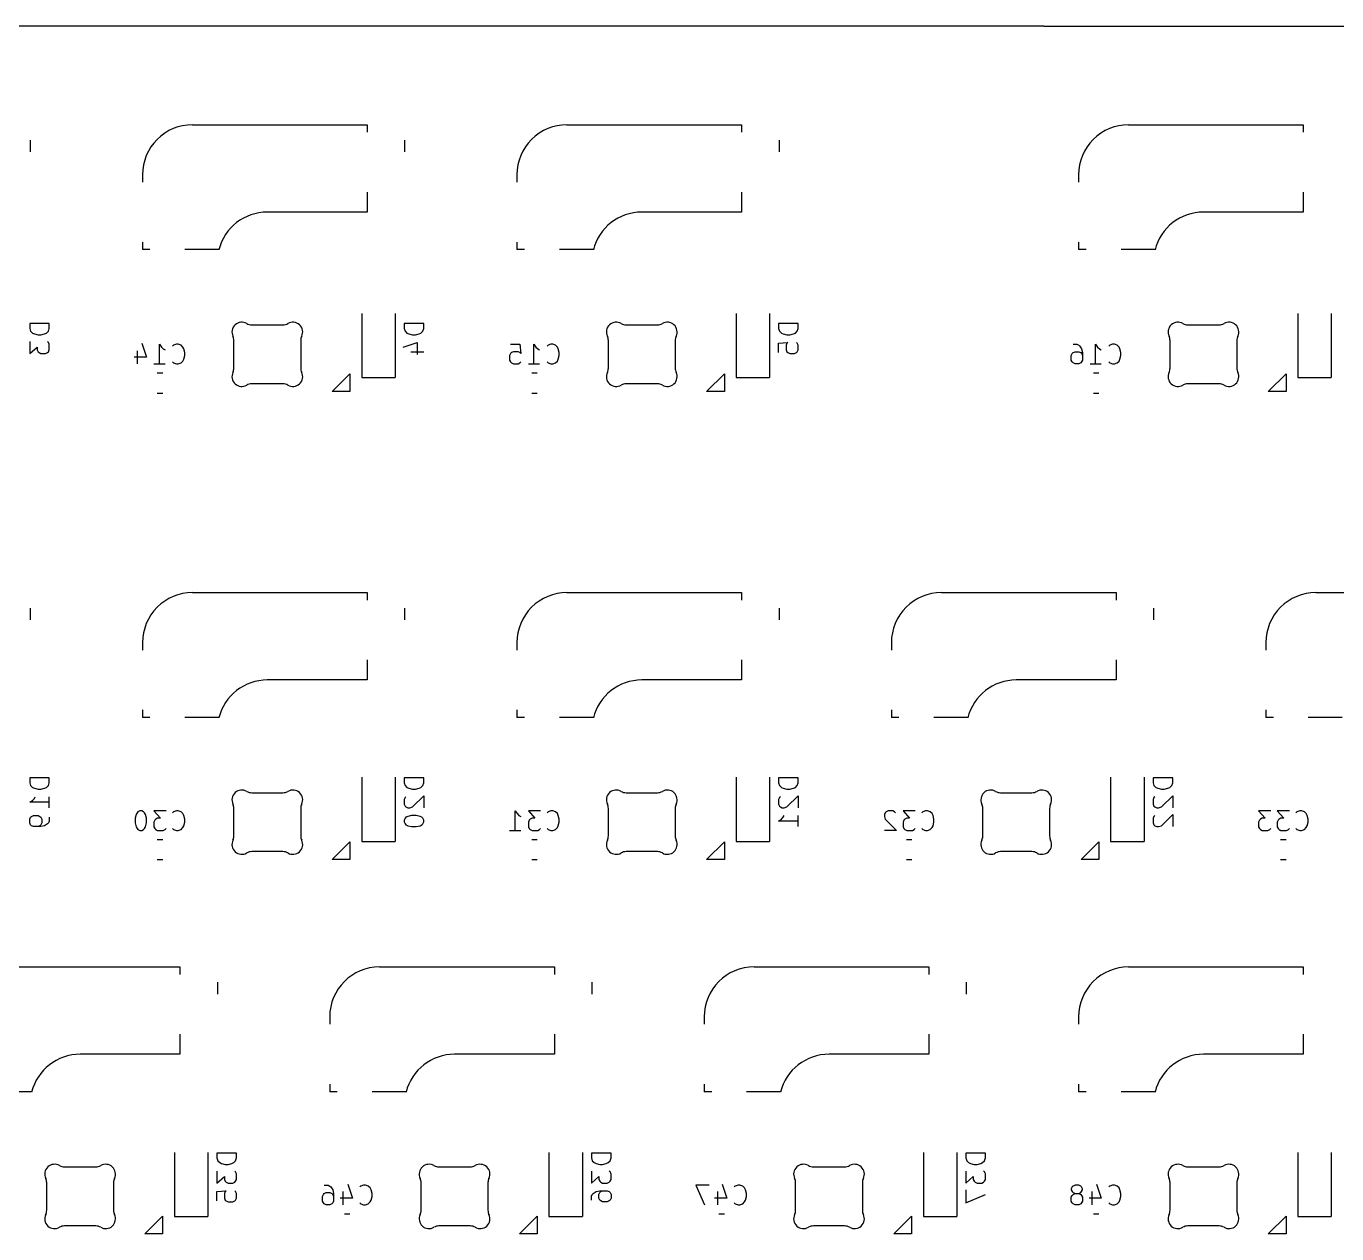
# Model space of a CAD drawing. Extents: x 28 to 361, y 5 to 129.
# Drawn here: x 103.6 to 170.2, y 67.9 to 129.4 of the extents above; entities that cross this region are included whole.
import ezdxf

# ---------------------------------------------------------------- set-up
doc = ezdxf.new("R2010")
doc.units = 0
doc.layers.get('0').update_dxf_attribs({"linetype": 'CONTINUOUS'})

msp = doc.modelspace()

# ---------------------------------------------------------------- linework, layer by layer
at = {"color": 7}
for points in [[(155.3166, 129.3586), (27.6196, 129.3571)], [(155.3166, 129.3586), (361.1821, 129.3571)], [(112.0096, 124.3421), (120.8996, 124.3421)], [(120.8996, 124.3421), (120.8996, 123.9611)], [(131.0596, 124.3421), (139.9496, 124.3421)], [(139.9496, 124.3421), (139.9496, 123.9611)], [(159.6346, 124.3421), (168.5246, 124.3421)], [(168.5246, 124.3421), (168.5246, 123.9611)], [(103.7696, 122.9571), (103.7696, 123.5571)], [(122.8196, 122.9571), (122.8196, 123.5571)], [(141.8696, 122.9571), (141.8696, 123.5571)], [(109.4696, 121.8021), (109.4696, 121.4211)], [(128.5196, 121.8021), (128.5196, 121.4211)], [(157.0946, 121.8021), (157.0946, 121.4211)], [(120.8996, 120.9131), (120.8996, 119.8971), (115.8196, 119.8971)], [(139.9496, 120.9131), (139.9496, 119.8971), (134.8696, 119.8971)], [(168.5246, 120.9131), (168.5246, 119.8971), (163.4446, 119.8971)], [(109.4696, 118.3731), (109.4696, 117.9921)], [(128.5196, 118.3731), (128.5196, 117.9921)], [(157.0946, 118.3731), (157.0946, 117.9921)], [(109.8506, 117.9921), (109.4696, 117.9921)], [(113.3554, 117.9921), (111.6286, 117.9921)], [(128.9006, 117.9921), (128.5196, 117.9921)], [(132.4054, 117.9921), (130.6786, 117.9921)], [(157.4756, 117.9921), (157.0946, 117.9921)], [(160.9804, 117.9921), (159.2536, 117.9921)], [(120.6241, 114.7306), (120.6241, 111.4706), (122.3241, 111.4706)], [(122.3241, 114.7306), (122.3241, 111.4706)], [(139.6741, 114.7306), (139.6741, 111.4706), (141.3741, 111.4706)], [(141.3741, 114.7306), (141.3741, 111.4706)], [(168.2491, 114.7306), (168.2491, 111.4706), (169.9491, 111.4706)], [(169.9491, 114.7306), (169.9491, 111.4706)], [(115.0251, 114.1581), (116.614, 114.1581)], [(134.0751, 114.1581), (135.664, 114.1581)], [(162.6501, 114.1581), (164.239, 114.1581)], [(114.1196, 111.9553), (114.1196, 113.3609)], [(117.5196, 113.3609), (117.5196, 111.9553)], [(133.1696, 111.9553), (133.1696, 113.3609)], [(136.5696, 113.3609), (136.5696, 111.9553)], [(161.7446, 111.9553), (161.7446, 113.3609)], [(165.1446, 113.3609), (165.1446, 111.9553)], [(103.7289, 113.3139), (103.7289, 112.6949), (104.1098, 113.0282), (104.1098, 112.8854), (104.1575, 112.7901), (104.2051, 112.7425), (104.3003, 112.6949), (104.5384, 112.6949), (104.6336, 112.7425), (104.6813, 112.7901), (104.7289, 112.8854), (104.7289, 113.1711), (104.6813, 113.2663), (104.6336, 113.3139)], [(109.43, 113.2204), (109.6681, 112.5061), (109.049, 112.5061)], [(109.1919, 112.8394), (109.1919, 112.1728)], [(110.3348, 112.1728), (110.3348, 113.1728), (110.43, 113.0299), (110.5252, 112.9347), (110.6205, 112.8871)], [(111.0014, 112.268), (111.049, 112.2204), (111.1919, 112.1728), (111.2871, 112.1728), (111.43, 112.2204), (111.5252, 112.3156), (111.5729, 112.4109), (111.6205, 112.6014), (111.6205, 112.7442), (111.5729, 112.9347), (111.5252, 113.0299), (111.43, 113.1252), (111.2871, 113.1728), (111.1919, 113.1728), (111.049, 113.1252), (111.0014, 113.0775)], [(122.7313, 113.0282), (123.4456, 113.2663), (123.4456, 112.6473)], [(123.1122, 112.7901), (123.7789, 112.7901)], [(128.1943, 113.1728), (128.6705, 113.1728), (128.7181, 112.6966), (128.6705, 112.7442), (128.5752, 112.7918), (128.3371, 112.7918), (128.2419, 112.7442), (128.1943, 112.6966), (128.1467, 112.6014), (128.1467, 112.3633), (128.1943, 112.268), (128.2419, 112.2204), (128.3371, 112.1728), (128.5752, 112.1728), (128.6705, 112.2204), (128.7181, 112.268)], [(129.3848, 112.1728), (129.3848, 113.1728), (129.48, 113.0299), (129.5752, 112.9347), (129.6705, 112.8871)], [(130.0514, 112.268), (130.099, 112.2204), (130.2419, 112.1728), (130.3371, 112.1728), (130.48, 112.2204), (130.5752, 112.3156), (130.6229, 112.4109), (130.6705, 112.6014), (130.6705, 112.7442), (130.6229, 112.9347), (130.5752, 113.0299), (130.48, 113.1252), (130.3371, 113.1728), (130.2419, 113.1728), (130.099, 113.1252), (130.0514, 113.0775)], [(141.8289, 112.7425), (141.8289, 113.2187), (142.3051, 113.2663), (142.2575, 113.2187), (142.2098, 113.1235), (142.2098, 112.8854), (142.2575, 112.7901), (142.3051, 112.7425), (142.4003, 112.6949), (142.6384, 112.6949), (142.7336, 112.7425), (142.7813, 112.7901), (142.8289, 112.8854), (142.8289, 113.1235), (142.7813, 113.2187), (142.7336, 113.2663)], [(156.8169, 113.1728), (157.0074, 113.1728), (157.1026, 113.1252), (157.1502, 113.0775), (157.2455, 112.9347), (157.2931, 112.7442), (157.2931, 112.3633), (157.2455, 112.268), (157.1979, 112.2204), (157.1026, 112.1728), (156.9121, 112.1728), (156.8169, 112.2204), (156.7693, 112.268), (156.7217, 112.3633), (156.7217, 112.6014), (156.7693, 112.6966), (156.8169, 112.7442), (156.9121, 112.7918), (157.1026, 112.7918), (157.1979, 112.7442), (157.2455, 112.6966), (157.2931, 112.6014)], [(157.9598, 112.1728), (157.9598, 113.1728), (158.055, 113.0299), (158.1502, 112.9347), (158.2455, 112.8871)], [(158.6264, 112.268), (158.674, 112.2204), (158.8169, 112.1728), (158.9121, 112.1728), (159.055, 112.2204), (159.1502, 112.3156), (159.1979, 112.4109), (159.2455, 112.6014), (159.2455, 112.7442), (159.1979, 112.9347), (159.1502, 113.0299), (159.055, 113.1252), (158.9121, 113.1728), (158.8169, 113.1728), (158.674, 113.1252), (158.6264, 113.0775)], [(110.049, 112.1728), (110.6205, 112.1728)], [(129.099, 112.1728), (129.6705, 112.1728)], [(157.674, 112.1728), (158.2455, 112.1728)], [(110.218, 111.7076), (110.4991, 111.7076)], [(129.268, 111.7076), (129.5491, 111.7076)], [(157.843, 111.7076), (158.1241, 111.7076)], [(110.218, 110.6876), (110.4991, 110.6876)], [(116.614, 111.1581), (115.0251, 111.1581)], [(129.268, 110.6876), (129.5491, 110.6876)], [(135.664, 111.1581), (134.0751, 111.1581)], [(157.843, 110.6876), (158.1241, 110.6876)], [(164.239, 111.1581), (162.6501, 111.1581)], [(112.0096, 100.5296), (120.8996, 100.5296)], [(120.8996, 100.5296), (120.8996, 100.1486)], [(131.0596, 100.5296), (139.9496, 100.5296)], [(139.9496, 100.5296), (139.9496, 100.1486)], [(150.1096, 100.5296), (158.9996, 100.5296)], [(158.9996, 100.5296), (158.9996, 100.1486)], [(169.1596, 100.5296), (178.0496, 100.5296)], [(103.7696, 99.1446), (103.7696, 99.7446)], [(122.8196, 99.1446), (122.8196, 99.7446)], [(141.8696, 99.1446), (141.8696, 99.7446)], [(160.9196, 99.1446), (160.9196, 99.7446)], [(109.4696, 97.9896), (109.4696, 97.6086)], [(128.5196, 97.9896), (128.5196, 97.6086)], [(147.5696, 97.9896), (147.5696, 97.6086)], [(166.6196, 97.9896), (166.6196, 97.6086)], [(120.8996, 97.1006), (120.8996, 96.0846), (115.8196, 96.0846)], [(139.9496, 97.1006), (139.9496, 96.0846), (134.8696, 96.0846)], [(158.9996, 97.1006), (158.9996, 96.0846), (153.9196, 96.0846)], [(109.4696, 94.5606), (109.4696, 94.1796)], [(109.8506, 94.1796), (109.4696, 94.1796)], [(113.3554, 94.1796), (111.6286, 94.1796)], [(128.5196, 94.5606), (128.5196, 94.1796)], [(128.9006, 94.1796), (128.5196, 94.1796)], [(132.4054, 94.1796), (130.6786, 94.1796)], [(147.5696, 94.5606), (147.5696, 94.1796)], [(147.9506, 94.1796), (147.5696, 94.1796)], [(151.4554, 94.1796), (149.7286, 94.1796)], [(166.6196, 94.5606), (166.6196, 94.1796)], [(167.0006, 94.1796), (166.6196, 94.1796)], [(170.5054, 94.1796), (168.7786, 94.1796)], [(120.6241, 91.1306), (120.6241, 87.8706), (122.3241, 87.8706)], [(122.3241, 91.1306), (122.3241, 87.8706)], [(139.6741, 91.1306), (139.6741, 87.8706), (141.3741, 87.8706)], [(141.3741, 91.1306), (141.3741, 87.8706)], [(158.7241, 91.1306), (158.7241, 87.8706), (160.4241, 87.8706)], [(160.4241, 91.1306), (160.4241, 87.8706)], [(104.7289, 89.8568), (103.7289, 89.8568), (103.8717, 89.952), (103.967, 90.0473), (104.0146, 90.1425)], [(104.7289, 89.5711), (104.7289, 90.1425)], [(115.0251, 90.3456), (116.614, 90.3456)], [(122.8741, 90.1425), (122.8265, 90.0949), (122.7789, 89.9996), (122.7789, 89.7616), (122.8265, 89.6663), (122.8741, 89.6187), (122.9694, 89.5711), (123.0646, 89.5711), (123.2075, 89.6187), (123.7789, 90.1901), (123.7789, 89.5711)], [(134.0751, 90.3456), (135.664, 90.3456)], [(141.9241, 90.1425), (141.8765, 90.0949), (141.8289, 89.9996), (141.8289, 89.7616), (141.8765, 89.6663), (141.9241, 89.6187), (142.0194, 89.5711), (142.1146, 89.5711), (142.2575, 89.6187), (142.8289, 90.1901), (142.8289, 89.5711)], [(153.1251, 90.3456), (154.714, 90.3456)], [(160.9741, 90.1425), (160.9265, 90.0949), (160.8789, 89.9996), (160.8789, 89.7616), (160.9265, 89.6663), (160.9741, 89.6187), (161.0694, 89.5711), (161.1646, 89.5711), (161.3075, 89.6187), (161.8789, 90.1901), (161.8789, 89.5711)], [(110.6681, 89.4238), (110.049, 89.4238), (110.3824, 89.0428), (110.2395, 89.0428), (110.1443, 88.9952), (110.0967, 88.9476), (110.049, 88.8524), (110.049, 88.6143), (110.0967, 88.519), (110.1443, 88.4714), (110.2395, 88.4238), (110.5252, 88.4238), (110.6205, 88.4714), (110.6681, 88.519)], [(111.0014, 88.519), (111.049, 88.4714), (111.1919, 88.4238), (111.2871, 88.4238), (111.43, 88.4714), (111.5252, 88.5666), (111.5729, 88.6619), (111.6205, 88.8524), (111.6205, 88.9952), (111.5729, 89.1857), (111.5252, 89.2809), (111.43, 89.3762), (111.2871, 89.4238), (111.1919, 89.4238), (111.049, 89.3762), (111.0014, 89.3285)], [(114.1196, 88.1428), (114.1196, 89.5484)], [(117.5196, 89.5484), (117.5196, 88.1428)], [(128.4324, 88.4238), (128.4324, 89.4238), (128.5276, 89.2809), (128.6229, 89.1857), (128.7181, 89.1381)], [(129.7181, 89.4238), (129.099, 89.4238), (129.4324, 89.0428), (129.2895, 89.0428), (129.1943, 88.9952), (129.1467, 88.9476), (129.099, 88.8524), (129.099, 88.6143), (129.1467, 88.519), (129.1943, 88.4714), (129.2895, 88.4238), (129.5752, 88.4238), (129.6705, 88.4714), (129.7181, 88.519)], [(130.0514, 88.519), (130.099, 88.4714), (130.2419, 88.4238), (130.3371, 88.4238), (130.48, 88.4714), (130.5752, 88.5666), (130.6229, 88.6619), (130.6705, 88.8524), (130.6705, 88.9952), (130.6229, 89.1857), (130.5752, 89.2809), (130.48, 89.3762), (130.3371, 89.4238), (130.2419, 89.4238), (130.099, 89.3762), (130.0514, 89.3285)], [(133.1696, 88.1428), (133.1696, 89.5484)], [(136.5696, 89.5484), (136.5696, 88.1428)], [(147.7811, 89.3285), (147.7335, 89.3762), (147.6382, 89.4238), (147.4001, 89.4238), (147.3049, 89.3762), (147.2573, 89.3285), (147.2097, 89.2333), (147.2097, 89.1381), (147.2573, 88.9952), (147.8287, 88.4238), (147.2097, 88.4238)], [(148.7811, 89.4238), (148.162, 89.4238), (148.4954, 89.0428), (148.3525, 89.0428), (148.2573, 88.9952), (148.2097, 88.9476), (148.162, 88.8524), (148.162, 88.6143), (148.2097, 88.519), (148.2573, 88.4714), (148.3525, 88.4238), (148.6382, 88.4238), (148.7335, 88.4714), (148.7811, 88.519)], [(149.1144, 88.519), (149.162, 88.4714), (149.3049, 88.4238), (149.4001, 88.4238), (149.543, 88.4714), (149.6382, 88.5666), (149.6859, 88.6619), (149.7335, 88.8524), (149.7335, 88.9952), (149.6859, 89.1857), (149.6382, 89.2809), (149.543, 89.3762), (149.4001, 89.4238), (149.3049, 89.4238), (149.162, 89.3762), (149.1144, 89.3285)], [(152.2196, 88.1428), (152.2196, 89.5484)], [(155.6196, 89.5484), (155.6196, 88.1428)], [(166.8657, 89.4238), (166.2467, 89.4238), (166.58, 89.0428), (166.4371, 89.0428), (166.3419, 88.9952), (166.2943, 88.9476), (166.2467, 88.8524), (166.2467, 88.6143), (166.2943, 88.519), (166.3419, 88.4714), (166.4371, 88.4238), (166.7229, 88.4238), (166.8181, 88.4714), (166.8657, 88.519)], [(167.8181, 89.4238), (167.199, 89.4238), (167.5324, 89.0428), (167.3895, 89.0428), (167.2943, 88.9952), (167.2467, 88.9476), (167.199, 88.8524), (167.199, 88.6143), (167.2467, 88.519), (167.2943, 88.4714), (167.3895, 88.4238), (167.6752, 88.4238), (167.7705, 88.4714), (167.8181, 88.519)], [(168.1514, 88.519), (168.199, 88.4714), (168.3419, 88.4238), (168.4371, 88.4238), (168.58, 88.4714), (168.6752, 88.5666), (168.7229, 88.6619), (168.7705, 88.8524), (168.7705, 88.9952), (168.7229, 89.1857), (168.6752, 89.2809), (168.58, 89.3762), (168.4371, 89.4238), (168.3419, 89.4238), (168.199, 89.3762), (168.1514, 89.3285)], [(104.7289, 89.0949), (104.7289, 88.9044), (104.6813, 88.8092), (104.6336, 88.7616), (104.4908, 88.6663), (104.3003, 88.6187), (103.9194, 88.6187), (103.8241, 88.6663), (103.7765, 88.7139), (103.7289, 88.8092), (103.7289, 88.9996), (103.7765, 89.0949), (103.8241, 89.1425), (103.9194, 89.1901), (104.1575, 89.1901), (104.2527, 89.1425), (104.3003, 89.0949), (104.3479, 88.9996), (104.3479, 88.8092), (104.3003, 88.7139), (104.2527, 88.6663), (104.1575, 88.6187)], [(142.8289, 88.9044), (141.8289, 88.9044), (141.9717, 88.9996), (142.067, 89.0949), (142.1146, 89.1901)], [(142.8289, 88.6187), (142.8289, 89.1901)], [(160.9741, 89.1901), (160.9265, 89.1425), (160.8789, 89.0473), (160.8789, 88.8092), (160.9265, 88.7139), (160.9741, 88.6663), (161.0694, 88.6187), (161.1646, 88.6187), (161.3075, 88.6663), (161.8789, 89.2377), (161.8789, 88.6187)], [(128.1467, 88.4238), (128.7181, 88.4238)], [(110.218, 87.9586), (110.4991, 87.9586)], [(116.614, 87.3456), (115.0251, 87.3456)], [(129.268, 87.9586), (129.5491, 87.9586)], [(135.664, 87.3456), (134.0751, 87.3456)], [(148.331, 87.9586), (148.6121, 87.9586)], [(154.714, 87.3456), (153.1251, 87.3456)], [(167.368, 87.9586), (167.6491, 87.9586)], [(110.218, 86.9386), (110.4991, 86.9386)], [(129.268, 86.9386), (129.5491, 86.9386)], [(148.331, 86.9386), (148.6121, 86.9386)], [(167.368, 86.9386), (167.6491, 86.9386)], [(102.4846, 81.4796), (111.3746, 81.4796)], [(111.3746, 81.4796), (111.3746, 81.0986)], [(121.5346, 81.4796), (130.4246, 81.4796)], [(130.4246, 81.4796), (130.4246, 81.0986)], [(140.5846, 81.4796), (149.4746, 81.4796)], [(149.4746, 81.4796), (149.4746, 81.0986)], [(159.6346, 81.4796), (168.5246, 81.4796)], [(168.5246, 81.4796), (168.5246, 81.0986)], [(113.2946, 80.0946), (113.2946, 80.6946)], [(132.3446, 80.0946), (132.3446, 80.6946)], [(151.3946, 80.0946), (151.3946, 80.6946)], [(118.9946, 78.9396), (118.9946, 78.5586)], [(138.0446, 78.9396), (138.0446, 78.5586)], [(157.0946, 78.9396), (157.0946, 78.5586)], [(111.3746, 78.0506), (111.3746, 77.0346), (106.2946, 77.0346)], [(130.4246, 78.0506), (130.4246, 77.0346), (125.3446, 77.0346)], [(149.4746, 78.0506), (149.4746, 77.0346), (144.3946, 77.0346)], [(168.5246, 78.0506), (168.5246, 77.0346), (163.4446, 77.0346)], [(118.9946, 75.5106), (118.9946, 75.1296)], [(138.0446, 75.5106), (138.0446, 75.1296)], [(157.0946, 75.5106), (157.0946, 75.1296)], [(103.8304, 75.1296), (102.1036, 75.1296)], [(119.3756, 75.1296), (118.9946, 75.1296)], [(122.8804, 75.1296), (121.1536, 75.1296)], [(138.4256, 75.1296), (138.0446, 75.1296)], [(141.9304, 75.1296), (140.2036, 75.1296)], [(157.4756, 75.1296), (157.0946, 75.1296)], [(160.9804, 75.1296), (159.2536, 75.1296)], [(111.0991, 72.0306), (111.0991, 68.7706), (112.7991, 68.7706)], [(112.7991, 72.0306), (112.7991, 68.7706)], [(130.1491, 72.0306), (130.1491, 68.7706), (131.8491, 68.7706)], [(131.8491, 72.0306), (131.8491, 68.7706)], [(149.1991, 72.0306), (149.1991, 68.7706), (150.8991, 68.7706)], [(150.8991, 72.0306), (150.8991, 68.7706)], [(168.2491, 72.0306), (168.2491, 68.7706), (169.9491, 68.7706)], [(169.9491, 72.0306), (169.9491, 68.7706)], [(105.5001, 71.2956), (107.089, 71.2956)], [(113.2539, 71.0901), (113.2539, 70.4711), (113.6348, 70.8044), (113.6348, 70.6616), (113.6825, 70.5663), (113.7301, 70.5187), (113.8253, 70.4711), (114.0634, 70.4711), (114.1586, 70.5187), (114.2063, 70.5663), (114.2539, 70.6616), (114.2539, 70.9473), (114.2063, 71.0425), (114.1586, 71.0901)], [(124.5501, 71.2956), (126.139, 71.2956)], [(132.3039, 71.0901), (132.3039, 70.4711), (132.6848, 70.8044), (132.6848, 70.6616), (132.7325, 70.5663), (132.7801, 70.5187), (132.8753, 70.4711), (133.1134, 70.4711), (133.2086, 70.5187), (133.2563, 70.5663), (133.3039, 70.6616), (133.3039, 70.9473), (133.2563, 71.0425), (133.2086, 71.0901)], [(143.6001, 71.2956), (145.189, 71.2956)], [(151.3539, 71.0901), (151.3539, 70.4711), (151.7348, 70.8044), (151.7348, 70.6616), (151.7825, 70.5663), (151.8301, 70.5187), (151.9253, 70.4711), (152.1634, 70.4711), (152.2586, 70.5187), (152.3063, 70.5663), (152.3539, 70.6616), (152.3539, 70.9473), (152.3063, 71.0425), (152.2586, 71.0901)], [(162.6501, 71.2956), (164.239, 71.2956)], [(104.5946, 69.0928), (104.5946, 70.4984)], [(107.9946, 70.4984), (107.9946, 69.0928)], [(113.2539, 69.5663), (113.2539, 70.0425), (113.7301, 70.0901), (113.6825, 70.0425), (113.6348, 69.9473), (113.6348, 69.7092), (113.6825, 69.6139), (113.7301, 69.5663), (113.8253, 69.5187), (114.0634, 69.5187), (114.1586, 69.5663), (114.2063, 69.6139), (114.2539, 69.7092), (114.2539, 69.9473), (114.2063, 70.0425), (114.1586, 70.0901)], [(118.7169, 70.3738), (118.9074, 70.3738), (119.0026, 70.3262), (119.0502, 70.2785), (119.1455, 70.1357), (119.1931, 69.9452), (119.1931, 69.5643), (119.1455, 69.469), (119.0979, 69.4214), (119.0026, 69.3738), (118.8121, 69.3738), (118.7169, 69.4214), (118.6693, 69.469), (118.6217, 69.5643), (118.6217, 69.8024), (118.6693, 69.8976), (118.7169, 69.9452), (118.8121, 69.9928), (119.0026, 69.9928), (119.0979, 69.9452), (119.1455, 69.8976), (119.1931, 69.8024)], [(119.9074, 70.4214), (120.1455, 69.7071), (119.5264, 69.7071)], [(119.6693, 70.0404), (119.6693, 69.3738)], [(120.5264, 69.469), (120.574, 69.4214), (120.7169, 69.3738), (120.8121, 69.3738), (120.955, 69.4214), (121.0502, 69.5166), (121.0979, 69.6119), (121.1455, 69.8024), (121.1455, 69.9452), (121.0979, 70.1357), (121.0502, 70.2309), (120.955, 70.3262), (120.8121, 70.3738), (120.7169, 70.3738), (120.574, 70.3262), (120.5264, 70.2785)], [(123.6446, 69.0928), (123.6446, 70.4984)], [(127.0446, 70.4984), (127.0446, 69.0928)], [(132.3039, 69.6139), (132.3039, 69.8044), (132.3515, 69.8996), (132.3991, 69.9473), (132.542, 70.0425), (132.7325, 70.0901), (133.1134, 70.0901), (133.2086, 70.0425), (133.2563, 69.9949), (133.3039, 69.8996), (133.3039, 69.7092), (133.2563, 69.6139), (133.2086, 69.5663), (133.1134, 69.5187), (132.8753, 69.5187), (132.7801, 69.5663), (132.7325, 69.6139), (132.6848, 69.7092), (132.6848, 69.8996), (132.7325, 69.9949), (132.7801, 70.0425), (132.8753, 70.0901)], [(138.2907, 70.3738), (137.624, 70.3738), (138.0526, 69.3738)], [(138.9574, 70.4214), (139.1955, 69.7071), (138.5764, 69.7071)], [(138.7193, 70.0404), (138.7193, 69.3738)], [(139.5764, 69.469), (139.624, 69.4214), (139.7669, 69.3738), (139.8621, 69.3738), (140.005, 69.4214), (140.1002, 69.5166), (140.1479, 69.6119), (140.1955, 69.8024), (140.1955, 69.9452), (140.1479, 70.1357), (140.1002, 70.2309), (140.005, 70.3262), (139.8621, 70.3738), (139.7669, 70.3738), (139.624, 70.3262), (139.5764, 70.2785)], [(142.6946, 69.0928), (142.6946, 70.4984)], [(146.0946, 70.4984), (146.0946, 69.0928)], [(151.3539, 70.1377), (151.3539, 69.4711), (152.3539, 69.8996)], [(157.1026, 69.9452), (157.1979, 69.9928), (157.2455, 70.0404), (157.2931, 70.1357), (157.2931, 70.1833), (157.2455, 70.2785), (157.1979, 70.3262), (157.1026, 70.3738), (156.9121, 70.3738), (156.8169, 70.3262), (156.7693, 70.2785), (156.7217, 70.1833), (156.7217, 70.1357), (156.7693, 70.0404), (156.8169, 69.9928), (156.9121, 69.9452), (157.1026, 69.9452), (157.1979, 69.8976), (157.2455, 69.85), (157.2931, 69.7547), (157.2931, 69.5643), (157.2455, 69.469), (157.1979, 69.4214), (157.1026, 69.3738), (156.9121, 69.3738), (156.8169, 69.4214), (156.7693, 69.469), (156.7217, 69.5643), (156.7217, 69.7547), (156.7693, 69.85), (156.8169, 69.8976), (156.9121, 69.9452)], [(158.0074, 70.4214), (158.2455, 69.7071), (157.6264, 69.7071)], [(157.7693, 70.0404), (157.7693, 69.3738)], [(158.6264, 69.469), (158.674, 69.4214), (158.8169, 69.3738), (158.9121, 69.3738), (159.055, 69.4214), (159.1502, 69.5166), (159.1979, 69.6119), (159.2455, 69.8024), (159.2455, 69.9452), (159.1979, 70.1357), (159.1502, 70.2309), (159.055, 70.3262), (158.9121, 70.3738), (158.8169, 70.3738), (158.674, 70.3262), (158.6264, 70.2785)], [(161.7446, 69.0928), (161.7446, 70.4984)], [(165.1446, 70.4984), (165.1446, 69.0928)], [(119.743, 68.9086), (120.0241, 68.9086)], [(138.793, 68.9086), (139.0741, 68.9086)], [(157.843, 68.9086), (158.1241, 68.9086)], [(107.089, 68.2956), (105.5001, 68.2956)], [(126.139, 68.2956), (124.5501, 68.2956)], [(145.189, 68.2956), (143.6001, 68.2956)], [(164.239, 68.2956), (162.6501, 68.2956)]]:
    msp.add_lwpolyline(points, dxfattribs=at)
for points in [[(104.7289, 114.2187), (103.7289, 114.2187), (103.7289, 113.9806), (103.7765, 113.8377), (103.8717, 113.7425), (103.967, 113.6949), (104.1575, 113.6473), (104.3003, 113.6473), (104.4908, 113.6949), (104.586, 113.7425), (104.6813, 113.8377), (104.7289, 113.9806)], [(123.7789, 114.2187), (122.7789, 114.2187), (122.7789, 113.9806), (122.8265, 113.8377), (122.9217, 113.7425), (123.017, 113.6949), (123.2075, 113.6473), (123.3503, 113.6473), (123.5408, 113.6949), (123.636, 113.7425), (123.7313, 113.8377), (123.7789, 113.9806)], [(142.8289, 114.2187), (141.8289, 114.2187), (141.8289, 113.9806), (141.8765, 113.8377), (141.9717, 113.7425), (142.067, 113.6949), (142.2575, 113.6473), (142.4003, 113.6473), (142.5908, 113.6949), (142.686, 113.7425), (142.7813, 113.8377), (142.8289, 113.9806)], [(120.0196, 110.7581), (119.1196, 110.7581), (120.0196, 111.6581)], [(139.0696, 110.7581), (138.1696, 110.7581), (139.0696, 111.6581)], [(167.6446, 110.7581), (166.7446, 110.7581), (167.6446, 111.6581)], [(104.7289, 91.0949), (103.7289, 91.0949), (103.7289, 90.8568), (103.7765, 90.7139), (103.8717, 90.6187), (103.967, 90.5711), (104.1575, 90.5235), (104.3003, 90.5235), (104.4908, 90.5711), (104.586, 90.6187), (104.6813, 90.7139), (104.7289, 90.8568)], [(123.7789, 91.0949), (122.7789, 91.0949), (122.7789, 90.8568), (122.8265, 90.7139), (122.9217, 90.6187), (123.017, 90.5711), (123.2075, 90.5235), (123.3503, 90.5235), (123.5408, 90.5711), (123.636, 90.6187), (123.7313, 90.7139), (123.7789, 90.8568)], [(142.8289, 91.0949), (141.8289, 91.0949), (141.8289, 90.8568), (141.8765, 90.7139), (141.9717, 90.6187), (142.067, 90.5711), (142.2575, 90.5235), (142.4003, 90.5235), (142.5908, 90.5711), (142.686, 90.6187), (142.7813, 90.7139), (142.8289, 90.8568)], [(161.8789, 91.0949), (160.8789, 91.0949), (160.8789, 90.8568), (160.9265, 90.7139), (161.0217, 90.6187), (161.117, 90.5711), (161.3075, 90.5235), (161.4503, 90.5235), (161.6408, 90.5711), (161.736, 90.6187), (161.8313, 90.7139), (161.8789, 90.8568)], [(109.43, 89.4238), (109.3348, 89.4238), (109.2395, 89.3762), (109.1919, 89.3285), (109.1443, 89.2333), (109.0967, 89.0428), (109.0967, 88.8047), (109.1443, 88.6143), (109.1919, 88.519), (109.2395, 88.4714), (109.3348, 88.4238), (109.43, 88.4238), (109.5252, 88.4714), (109.5729, 88.519), (109.6205, 88.6143), (109.6681, 88.8047), (109.6681, 89.0428), (109.6205, 89.2333), (109.5729, 89.3285), (109.5252, 89.3762)], [(122.7789, 88.952), (122.7789, 88.8568), (122.8265, 88.7616), (122.8741, 88.7139), (122.9694, 88.6663), (123.1598, 88.6187), (123.3979, 88.6187), (123.5884, 88.6663), (123.6836, 88.7139), (123.7313, 88.7616), (123.7789, 88.8568), (123.7789, 88.952), (123.7313, 89.0473), (123.6836, 89.0949), (123.5884, 89.1425), (123.3979, 89.1901), (123.1598, 89.1901), (122.9694, 89.1425), (122.8741, 89.0949), (122.8265, 89.0473)], [(120.0196, 86.9456), (119.1196, 86.9456), (120.0196, 87.8456)], [(139.0696, 86.9456), (138.1696, 86.9456), (139.0696, 87.8456)], [(158.1196, 86.9456), (157.2196, 86.9456), (158.1196, 87.8456)], [(114.2539, 71.9949), (113.2539, 71.9949), (113.2539, 71.7568), (113.3015, 71.6139), (113.3967, 71.5187), (113.492, 71.4711), (113.6825, 71.4235), (113.8253, 71.4235), (114.0158, 71.4711), (114.111, 71.5187), (114.2063, 71.6139), (114.2539, 71.7568)], [(133.3039, 71.9949), (132.3039, 71.9949), (132.3039, 71.7568), (132.3515, 71.6139), (132.4467, 71.5187), (132.542, 71.4711), (132.7325, 71.4235), (132.8753, 71.4235), (133.0658, 71.4711), (133.161, 71.5187), (133.2563, 71.6139), (133.3039, 71.7568)], [(152.3539, 71.9949), (151.3539, 71.9949), (151.3539, 71.7568), (151.4015, 71.6139), (151.4967, 71.5187), (151.592, 71.4711), (151.7825, 71.4235), (151.9253, 71.4235), (152.1158, 71.4711), (152.211, 71.5187), (152.3063, 71.6139), (152.3539, 71.7568)], [(110.4946, 67.8956), (109.5946, 67.8956), (110.4946, 68.7956)], [(129.5446, 67.8956), (128.6446, 67.8956), (129.5446, 68.7956)], [(148.5946, 67.8956), (147.6946, 67.8956), (148.5946, 68.7956)], [(167.6446, 67.8956), (166.7446, 67.8956), (167.6446, 68.7956)]]:
    msp.add_lwpolyline(points, close=True, dxfattribs=at)
for points in [[(112.0096, 124.3421), (111.33595, 124.3421), (110.689891, 124.074494), (110.213549, 123.598151)], [(131.0596, 124.3421), (130.38595, 124.3421), (129.739891, 124.074494), (129.263549, 123.598151)], [(159.6346, 124.3421), (158.96095, 124.3421), (158.314891, 124.074494), (157.838549, 123.598151)], [(110.213549, 123.598151), (109.737206, 123.121809), (109.4696, 122.47575), (109.4696, 121.8021)], [(129.263549, 123.598151), (128.787206, 123.121809), (128.5196, 122.47575), (128.5196, 121.8021)], [(157.838549, 123.598151), (157.362206, 123.121809), (157.0946, 122.47575), (157.0946, 121.8021)], [(115.8196, 119.8971), (114.65405, 119.897113), (113.638069, 119.103854), (113.3554, 117.9731)], [(134.8696, 119.8971), (133.70405, 119.897113), (132.688069, 119.103854), (132.4054, 117.9731)], [(163.4446, 119.8971), (162.27905, 119.897113), (161.263069, 119.103854), (160.9804, 117.9731)], [(114.18149, 114.162167), (114.019917, 114.013055), (113.97471, 113.775893), (114.0701, 113.5778)], [(114.7729, 114.2264), (114.583082, 114.337347), (114.343062, 114.311279), (114.18149, 114.162167)], [(114.7729, 114.2264), (114.849421, 114.181669), (114.936464, 114.158096), (115.0251, 114.1581)], [(116.614, 114.1581), (116.702666, 114.158107), (116.789738, 114.181678), (116.8663, 114.2264)], [(117.45771, 114.162167), (117.296138, 114.311279), (117.056118, 114.337347), (116.8663, 114.2264)], [(117.5691, 113.5778), (117.66449, 113.775893), (117.619283, 114.013055), (117.45771, 114.162167)], [(133.23149, 114.162167), (133.069917, 114.013055), (133.02471, 113.775893), (133.1201, 113.5778)], [(133.8229, 114.2264), (133.633082, 114.337347), (133.393062, 114.311279), (133.23149, 114.162167)], [(133.8229, 114.2264), (133.899421, 114.181669), (133.986464, 114.158096), (134.0751, 114.1581)], [(135.664, 114.1581), (135.752666, 114.158107), (135.839738, 114.181678), (135.9163, 114.2264)], [(136.50771, 114.162167), (136.346138, 114.311279), (136.106118, 114.337347), (135.9163, 114.2264)], [(136.6191, 113.5778), (136.71449, 113.775893), (136.669283, 114.013055), (136.50771, 114.162167)], [(161.80649, 114.162167), (161.644917, 114.013055), (161.59971, 113.775893), (161.6951, 113.5778)], [(162.3979, 114.2264), (162.208082, 114.337347), (161.968062, 114.311279), (161.80649, 114.162167)], [(162.3979, 114.2264), (162.474421, 114.181669), (162.561464, 114.158096), (162.6501, 114.1581)], [(164.239, 114.1581), (164.327666, 114.158107), (164.414738, 114.181678), (164.4913, 114.2264)], [(165.08271, 114.162167), (164.921138, 114.311279), (164.681118, 114.337347), (164.4913, 114.2264)], [(165.1941, 113.5778), (165.28949, 113.775893), (165.244283, 114.013055), (165.08271, 114.162167)], [(114.1196, 113.3609), (114.119623, 113.436003), (114.102703, 113.510143), (114.0701, 113.5778)], [(117.5691, 113.5778), (117.53653, 113.510132), (117.519612, 113.435999), (117.5196, 113.3609)], [(133.1696, 113.3609), (133.169623, 113.436003), (133.152703, 113.510143), (133.1201, 113.5778)], [(136.6191, 113.5778), (136.58653, 113.510132), (136.569612, 113.435999), (136.5696, 113.3609)], [(161.7446, 113.3609), (161.744623, 113.436003), (161.727703, 113.510143), (161.6951, 113.5778)], [(165.1941, 113.5778), (165.16153, 113.510132), (165.144612, 113.435999), (165.1446, 113.3609)], [(114.0701, 111.7384), (113.97471, 111.540307), (114.019917, 111.303145), (114.18149, 111.154033)], [(114.0701, 111.7384), (114.102667, 111.80607), (114.119585, 111.880202), (114.1196, 111.9553)], [(117.45771, 111.154033), (117.619283, 111.303145), (117.66449, 111.540307), (117.5691, 111.7384)], [(117.5196, 111.9553), (117.519588, 111.880198), (117.536507, 111.806061), (117.5691, 111.7384)], [(133.1201, 111.7384), (133.02471, 111.540307), (133.069917, 111.303145), (133.23149, 111.154033)], [(133.1201, 111.7384), (133.152667, 111.80607), (133.169585, 111.880202), (133.1696, 111.9553)], [(136.50771, 111.154033), (136.669283, 111.303145), (136.71449, 111.540307), (136.6191, 111.7384)], [(136.5696, 111.9553), (136.569588, 111.880198), (136.586507, 111.806061), (136.6191, 111.7384)], [(161.6951, 111.7384), (161.59971, 111.540307), (161.644917, 111.303145), (161.80649, 111.154033)], [(161.6951, 111.7384), (161.727667, 111.80607), (161.744585, 111.880202), (161.7446, 111.9553)], [(165.08271, 111.154033), (165.244283, 111.303145), (165.28949, 111.540307), (165.1941, 111.7384)], [(165.1446, 111.9553), (165.144588, 111.880198), (165.161507, 111.806061), (165.1941, 111.7384)], [(114.18149, 111.154033), (114.343062, 111.004921), (114.583082, 110.978853), (114.7729, 111.0898)], [(115.0251, 111.1581), (114.936463, 111.158109), (114.849419, 111.134536), (114.7729, 111.0898)], [(116.8663, 111.0898), (116.789749, 111.134548), (116.70267, 111.158122), (116.614, 111.1581)], [(116.8663, 111.0898), (117.056118, 110.978853), (117.296138, 111.004921), (117.45771, 111.154033)], [(133.23149, 111.154033), (133.393062, 111.004921), (133.633082, 110.978853), (133.8229, 111.0898)], [(134.0751, 111.1581), (133.986463, 111.158109), (133.899419, 111.134536), (133.8229, 111.0898)], [(135.9163, 111.0898), (135.839749, 111.134548), (135.75267, 111.158122), (135.664, 111.1581)], [(135.9163, 111.0898), (136.106118, 110.978853), (136.346138, 111.004921), (136.50771, 111.154033)], [(161.80649, 111.154033), (161.968062, 111.004921), (162.208082, 110.978853), (162.3979, 111.0898)], [(162.6501, 111.1581), (162.561463, 111.158109), (162.474419, 111.134536), (162.3979, 111.0898)], [(164.4913, 111.0898), (164.414749, 111.134548), (164.32767, 111.158122), (164.239, 111.1581)], [(164.4913, 111.0898), (164.681118, 110.978853), (164.921138, 111.004921), (165.08271, 111.154033)], [(112.0096, 100.5296), (111.33595, 100.5296), (110.689891, 100.261994), (110.213549, 99.785651)], [(131.0596, 100.5296), (130.38595, 100.5296), (129.739891, 100.261994), (129.263549, 99.785651)], [(150.1096, 100.5296), (149.43595, 100.5296), (148.789891, 100.261994), (148.313549, 99.785651)], [(169.1596, 100.5296), (168.48595, 100.5296), (167.839891, 100.261994), (167.363549, 99.785651)], [(110.213549, 99.785651), (109.737206, 99.309309), (109.4696, 98.66325), (109.4696, 97.9896)], [(129.263549, 99.785651), (128.787206, 99.309309), (128.5196, 98.66325), (128.5196, 97.9896)], [(148.313549, 99.785651), (147.837206, 99.309309), (147.5696, 98.66325), (147.5696, 97.9896)], [(167.363549, 99.785651), (166.887206, 99.309309), (166.6196, 98.66325), (166.6196, 97.9896)], [(115.8196, 96.0846), (114.65405, 96.084613), (113.638069, 95.291354), (113.3554, 94.1606)], [(134.8696, 96.0846), (133.70405, 96.084613), (132.688069, 95.291354), (132.4054, 94.1606)], [(153.9196, 96.0846), (152.75405, 96.084613), (151.738069, 95.291354), (151.4554, 94.1606)], [(114.18149, 90.349667), (114.019917, 90.200555), (113.97471, 89.963393), (114.0701, 89.7653)], [(114.7729, 90.4139), (114.583082, 90.524847), (114.343062, 90.498779), (114.18149, 90.349667)], [(114.7729, 90.4139), (114.849421, 90.369169), (114.936464, 90.345596), (115.0251, 90.3456)], [(116.614, 90.3456), (116.702666, 90.345607), (116.789738, 90.369178), (116.8663, 90.4139)], [(117.45771, 90.349667), (117.296138, 90.498779), (117.056118, 90.524847), (116.8663, 90.4139)], [(117.5691, 89.7653), (117.66449, 89.963393), (117.619283, 90.200555), (117.45771, 90.349667)], [(133.23149, 90.349667), (133.069917, 90.200555), (133.02471, 89.963393), (133.1201, 89.7653)], [(133.8229, 90.4139), (133.633082, 90.524847), (133.393062, 90.498779), (133.23149, 90.349667)], [(133.8229, 90.4139), (133.899421, 90.369169), (133.986464, 90.345596), (134.0751, 90.3456)], [(135.664, 90.3456), (135.752666, 90.345607), (135.839738, 90.369178), (135.9163, 90.4139)], [(136.50771, 90.349667), (136.346138, 90.498779), (136.106118, 90.524847), (135.9163, 90.4139)], [(136.6191, 89.7653), (136.71449, 89.963393), (136.669283, 90.200555), (136.50771, 90.349667)], [(152.28149, 90.349667), (152.119917, 90.200555), (152.07471, 89.963393), (152.1701, 89.7653)], [(152.8729, 90.4139), (152.683082, 90.524847), (152.443062, 90.498779), (152.28149, 90.349667)], [(152.8729, 90.4139), (152.949421, 90.369169), (153.036464, 90.345596), (153.1251, 90.3456)], [(154.714, 90.3456), (154.802666, 90.345607), (154.889738, 90.369178), (154.9663, 90.4139)], [(155.55771, 90.349667), (155.396138, 90.498779), (155.156118, 90.524847), (154.9663, 90.4139)], [(155.6691, 89.7653), (155.76449, 89.963393), (155.719283, 90.200555), (155.55771, 90.349667)], [(114.1196, 89.5484), (114.119623, 89.623503), (114.102703, 89.697643), (114.0701, 89.7653)], [(117.5691, 89.7653), (117.53653, 89.697632), (117.519612, 89.623499), (117.5196, 89.5484)], [(133.1696, 89.5484), (133.169623, 89.623503), (133.152703, 89.697643), (133.1201, 89.7653)], [(136.6191, 89.7653), (136.58653, 89.697632), (136.569612, 89.623499), (136.5696, 89.5484)], [(152.2196, 89.5484), (152.219623, 89.623503), (152.202703, 89.697643), (152.1701, 89.7653)], [(155.6691, 89.7653), (155.63653, 89.697632), (155.619612, 89.623499), (155.6196, 89.5484)], [(114.0701, 87.9259), (114.102667, 87.99357), (114.119585, 88.067702), (114.1196, 88.1428)], [(117.5196, 88.1428), (117.519588, 88.067698), (117.536507, 87.993561), (117.5691, 87.9259)], [(133.1201, 87.9259), (133.152667, 87.99357), (133.169585, 88.067702), (133.1696, 88.1428)], [(136.5696, 88.1428), (136.569588, 88.067698), (136.586507, 87.993561), (136.6191, 87.9259)], [(152.1701, 87.9259), (152.202667, 87.99357), (152.219585, 88.067702), (152.2196, 88.1428)], [(155.6196, 88.1428), (155.619588, 88.067698), (155.636507, 87.993561), (155.6691, 87.9259)], [(114.0701, 87.9259), (113.97471, 87.727807), (114.019917, 87.490645), (114.18149, 87.341533)], [(115.0251, 87.3456), (114.936463, 87.345609), (114.849419, 87.322036), (114.7729, 87.2773)], [(116.8663, 87.2773), (116.789749, 87.322048), (116.70267, 87.345622), (116.614, 87.3456)], [(117.45771, 87.341533), (117.619283, 87.490645), (117.66449, 87.727807), (117.5691, 87.9259)], [(133.1201, 87.9259), (133.02471, 87.727807), (133.069917, 87.490645), (133.23149, 87.341533)], [(134.0751, 87.3456), (133.986463, 87.345609), (133.899419, 87.322036), (133.8229, 87.2773)], [(135.9163, 87.2773), (135.839749, 87.322048), (135.75267, 87.345622), (135.664, 87.3456)], [(136.50771, 87.341533), (136.669283, 87.490645), (136.71449, 87.727807), (136.6191, 87.9259)], [(152.1701, 87.9259), (152.07471, 87.727807), (152.119917, 87.490645), (152.28149, 87.341533)], [(153.1251, 87.3456), (153.036463, 87.345609), (152.949419, 87.322036), (152.8729, 87.2773)], [(154.9663, 87.2773), (154.889749, 87.322048), (154.80267, 87.345622), (154.714, 87.3456)], [(155.55771, 87.341533), (155.719283, 87.490645), (155.76449, 87.727807), (155.6691, 87.9259)], [(114.18149, 87.341533), (114.343062, 87.192421), (114.583082, 87.166353), (114.7729, 87.2773)], [(116.8663, 87.2773), (117.056118, 87.166353), (117.296138, 87.192421), (117.45771, 87.341533)], [(133.23149, 87.341533), (133.393062, 87.192421), (133.633082, 87.166353), (133.8229, 87.2773)], [(135.9163, 87.2773), (136.106118, 87.166353), (136.346138, 87.192421), (136.50771, 87.341533)], [(152.28149, 87.341533), (152.443062, 87.192421), (152.683082, 87.166353), (152.8729, 87.2773)], [(154.9663, 87.2773), (155.156118, 87.166353), (155.396138, 87.192421), (155.55771, 87.341533)], [(121.5346, 81.4796), (120.131797, 81.4796), (118.9946, 80.342403), (118.9946, 78.9396)], [(140.5846, 81.4796), (139.181797, 81.4796), (138.0446, 80.342403), (138.0446, 78.9396)], [(159.6346, 81.4796), (158.96095, 81.4796), (158.314891, 81.211994), (157.838549, 80.735651)], [(157.838549, 80.735651), (157.362206, 80.259309), (157.0946, 79.61325), (157.0946, 78.9396)], [(106.2946, 77.0346), (105.12905, 77.034613), (104.113069, 76.241354), (103.8304, 75.1106)], [(125.3446, 77.0346), (124.17905, 77.034613), (123.163069, 76.241354), (122.8804, 75.1106)], [(144.3946, 77.0346), (143.22905, 77.034613), (142.213069, 76.241354), (141.9304, 75.1106)], [(163.4446, 77.0346), (162.27905, 77.034613), (161.263069, 76.241354), (160.9804, 75.1106)], [(105.2479, 71.3639), (105.058082, 71.474847), (104.818062, 71.448779), (104.65649, 71.299667)], [(105.2479, 71.3639), (105.324421, 71.319169), (105.411464, 71.295596), (105.5001, 71.2956)], [(107.089, 71.2956), (107.177666, 71.295607), (107.264738, 71.319178), (107.3413, 71.3639)], [(107.93271, 71.299667), (107.771138, 71.448779), (107.531118, 71.474847), (107.3413, 71.3639)], [(124.2979, 71.3639), (124.108082, 71.474847), (123.868062, 71.448779), (123.70649, 71.299667)], [(124.2979, 71.3639), (124.374421, 71.319169), (124.461464, 71.295596), (124.5501, 71.2956)], [(126.139, 71.2956), (126.227666, 71.295607), (126.314738, 71.319178), (126.3913, 71.3639)], [(126.98271, 71.299667), (126.821138, 71.448779), (126.581118, 71.474847), (126.3913, 71.3639)], [(143.3479, 71.3639), (143.158082, 71.474847), (142.918062, 71.448779), (142.75649, 71.299667)], [(143.3479, 71.3639), (143.424421, 71.319169), (143.511464, 71.295596), (143.6001, 71.2956)], [(145.189, 71.2956), (145.277666, 71.295607), (145.364738, 71.319178), (145.4413, 71.3639)], [(146.03271, 71.299667), (145.871138, 71.448779), (145.631118, 71.474847), (145.4413, 71.3639)], [(162.3979, 71.3639), (162.208082, 71.474847), (161.968062, 71.448779), (161.80649, 71.299667)], [(162.3979, 71.3639), (162.474421, 71.319169), (162.561464, 71.295596), (162.6501, 71.2956)], [(164.239, 71.2956), (164.327666, 71.295607), (164.414738, 71.319178), (164.4913, 71.3639)], [(165.08271, 71.299667), (164.921138, 71.448779), (164.681118, 71.474847), (164.4913, 71.3639)], [(104.65649, 71.299667), (104.494917, 71.150555), (104.44971, 70.913393), (104.5451, 70.7153)], [(104.5946, 70.4984), (104.594623, 70.573503), (104.577703, 70.647643), (104.5451, 70.7153)], [(108.0441, 70.7153), (108.13949, 70.913393), (108.094283, 71.150555), (107.93271, 71.299667)], [(108.0441, 70.7153), (108.01153, 70.647632), (107.994612, 70.573499), (107.9946, 70.4984)], [(123.70649, 71.299667), (123.544917, 71.150555), (123.49971, 70.913393), (123.5951, 70.7153)], [(123.6446, 70.4984), (123.644623, 70.573503), (123.627703, 70.647643), (123.5951, 70.7153)], [(127.0941, 70.7153), (127.18949, 70.913393), (127.144283, 71.150555), (126.98271, 71.299667)], [(127.0941, 70.7153), (127.06153, 70.647632), (127.044612, 70.573499), (127.0446, 70.4984)], [(142.75649, 71.299667), (142.594917, 71.150555), (142.54971, 70.913393), (142.6451, 70.7153)], [(142.6946, 70.4984), (142.694623, 70.573503), (142.677703, 70.647643), (142.6451, 70.7153)], [(146.1441, 70.7153), (146.23949, 70.913393), (146.194283, 71.150555), (146.03271, 71.299667)], [(146.1441, 70.7153), (146.11153, 70.647632), (146.094612, 70.573499), (146.0946, 70.4984)], [(161.80649, 71.299667), (161.644917, 71.150555), (161.59971, 70.913393), (161.6951, 70.7153)], [(161.7446, 70.4984), (161.744623, 70.573503), (161.727703, 70.647643), (161.6951, 70.7153)], [(165.1941, 70.7153), (165.28949, 70.913393), (165.244283, 71.150555), (165.08271, 71.299667)], [(165.1941, 70.7153), (165.16153, 70.647632), (165.144612, 70.573499), (165.1446, 70.4984)], [(104.5451, 68.8759), (104.44971, 68.677807), (104.494917, 68.440645), (104.65649, 68.291533)], [(104.5451, 68.8759), (104.577667, 68.94357), (104.594585, 69.017702), (104.5946, 69.0928)], [(107.93271, 68.291533), (108.094283, 68.440645), (108.13949, 68.677807), (108.0441, 68.8759)], [(107.9946, 69.0928), (107.994588, 69.017698), (108.011507, 68.943561), (108.0441, 68.8759)], [(123.5951, 68.8759), (123.49971, 68.677807), (123.544917, 68.440645), (123.70649, 68.291533)], [(123.5951, 68.8759), (123.627667, 68.94357), (123.644585, 69.017702), (123.6446, 69.0928)], [(126.98271, 68.291533), (127.144283, 68.440645), (127.18949, 68.677807), (127.0941, 68.8759)], [(127.0446, 69.0928), (127.044588, 69.017698), (127.061507, 68.943561), (127.0941, 68.8759)], [(142.6451, 68.8759), (142.54971, 68.677807), (142.594917, 68.440645), (142.75649, 68.291533)], [(142.6451, 68.8759), (142.677667, 68.94357), (142.694585, 69.017702), (142.6946, 69.0928)], [(146.03271, 68.291533), (146.194283, 68.440645), (146.23949, 68.677807), (146.1441, 68.8759)], [(146.0946, 69.0928), (146.094588, 69.017698), (146.111507, 68.943561), (146.1441, 68.8759)], [(161.6951, 68.8759), (161.59971, 68.677807), (161.644917, 68.440645), (161.80649, 68.291533)], [(161.6951, 68.8759), (161.727667, 68.94357), (161.744585, 69.017702), (161.7446, 69.0928)], [(165.08271, 68.291533), (165.244283, 68.440645), (165.28949, 68.677807), (165.1941, 68.8759)], [(165.1446, 69.0928), (165.144588, 69.017698), (165.161507, 68.943561), (165.1941, 68.8759)], [(104.65649, 68.291533), (104.818062, 68.142421), (105.058082, 68.116353), (105.2479, 68.2273)], [(105.5001, 68.2956), (105.411463, 68.295609), (105.324419, 68.272036), (105.2479, 68.2273)], [(107.3413, 68.2273), (107.264749, 68.272048), (107.17767, 68.295622), (107.089, 68.2956)], [(107.3413, 68.2273), (107.531118, 68.116353), (107.771138, 68.142421), (107.93271, 68.291533)], [(123.70649, 68.291533), (123.868062, 68.142421), (124.108082, 68.116353), (124.2979, 68.2273)], [(124.5501, 68.2956), (124.461463, 68.295609), (124.374419, 68.272036), (124.2979, 68.2273)], [(126.3913, 68.2273), (126.314749, 68.272048), (126.22767, 68.295622), (126.139, 68.2956)], [(126.3913, 68.2273), (126.581118, 68.116353), (126.821138, 68.142421), (126.98271, 68.291533)], [(142.75649, 68.291533), (142.918062, 68.142421), (143.158082, 68.116353), (143.3479, 68.2273)], [(143.6001, 68.2956), (143.511463, 68.295609), (143.424419, 68.272036), (143.3479, 68.2273)], [(145.4413, 68.2273), (145.364749, 68.272048), (145.27767, 68.295622), (145.189, 68.2956)], [(145.4413, 68.2273), (145.631118, 68.116353), (145.871138, 68.142421), (146.03271, 68.291533)], [(161.80649, 68.291533), (161.968062, 68.142421), (162.208082, 68.116353), (162.3979, 68.2273)], [(162.6501, 68.2956), (162.561463, 68.295609), (162.474419, 68.272036), (162.3979, 68.2273)], [(164.4913, 68.2273), (164.414749, 68.272048), (164.32767, 68.295622), (164.239, 68.2956)], [(164.4913, 68.2273), (164.681118, 68.116353), (164.921138, 68.142421), (165.08271, 68.291533)]]:
    msp.add_open_spline(points, degree=3, dxfattribs=at)

doc.saveas('drawing.dxf')
